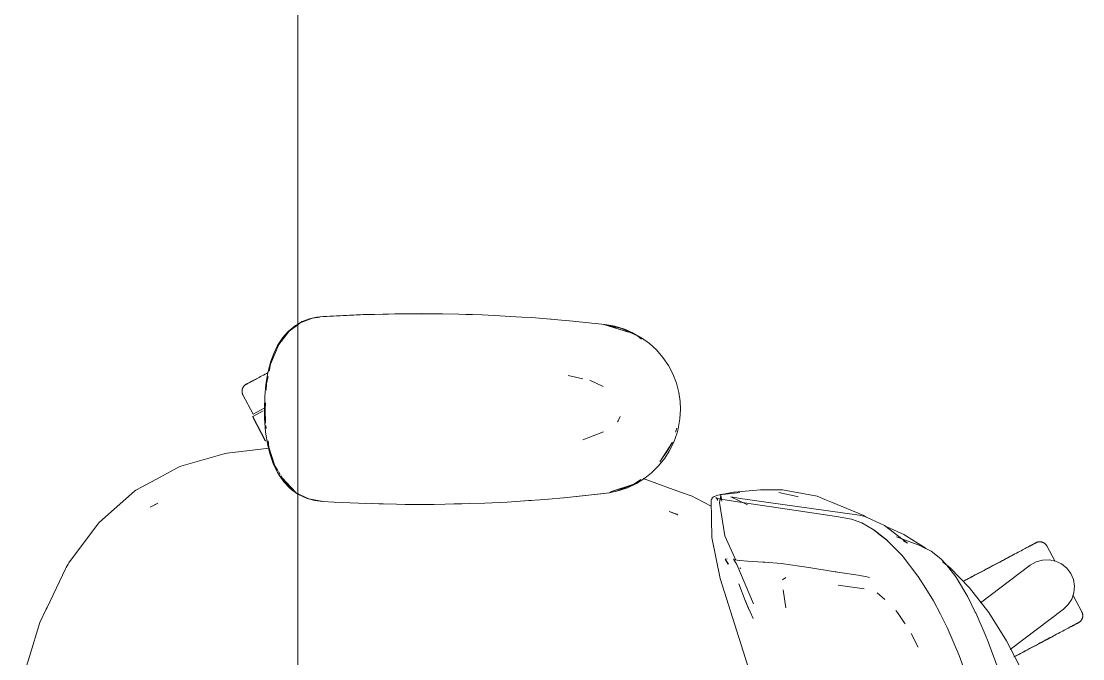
# Model space of a CAD drawing. Header units: millimetres. Extents: x 79795 to 317870, y -36033 to 97293.
# Drawn here: x 202135 to 202674, y 32284 to 32608 of the extents above; entities that cross this region are included whole.
import ezdxf

# ---------------------------------------------------------------- set-up
doc = ezdxf.new("R2010")
doc.units = ezdxf.units.MM
doc.header["$MEASUREMENT"] = 0
doc.layers.add('G-IMPT', color=8, linetype='CONTINUOUS', lineweight=9)
doc.layers.add('I-FURN', color=8, linetype='CONTINUOUS', lineweight=9)

msp = doc.modelspace()

# ---------------------------------------------------------------- linework, layer by layer
at = {"layer": 'G-IMPT'}
for p, q in [((202282.99, 32456.72), (202285.38, 32457.16)), ((202283.17, 32456.7), (202287.01, 32457.28)), ((202287.03, 32457.42), (202285.38, 32457.16)), ((202308.81, 32458.5), (202287.03, 32457.42)), ((202307.6, 32458.46), (202287.03, 32457.42)), ((202287.03, 32457.42), (202288.63, 32457.53)), ((202308.81, 32458.5), (202288.63, 32457.53)), ((202329, 32458.97), (202307.6, 32458.46)), ((202319.17, 32458.81), (202307.6, 32458.46)), ((202307.6, 32458.46), (202308.81, 32458.5)), ((202329, 32458.97), (202308.81, 32458.5)), ((202319.17, 32458.81), (202338.39, 32459.01)), ((202329, 32458.97), (202319.17, 32458.81)), ((202349.18, 32458.92), (202319.17, 32458.81)), ((202326.96, 32458.95), (202325.05, 32458.88)), ((202329, 32458.93), (202326.96, 32458.95)), ((202349.18, 32458.92), (202329, 32458.97)), ((202349.18, 32458.92), (202338.39, 32459.01)), ((202349.18, 32458.92), (202357.6, 32458.76)), ((202369.36, 32458.37), (202357.6, 32458.76)), ((202362.54, 32458.62), (202361.04, 32458.63)), ((202364.48, 32458.51), (202362.54, 32458.62)), ((202369.36, 32458.37), (202375.39, 32458.11)), ((202389.52, 32457.3), (202375.39, 32458.11)), ((202394.61, 32456.98), (202389.52, 32457.3)), ((202274.57, 32453), (202270.83, 32449.92)), ((202275.76, 32453.39), (202271.35, 32450.12)), ((202275.76, 32453.68), (202274.57, 32453)), ((202278, 32454.96), (202275.76, 32453.68)), ((202276.97, 32454.29), (202275.76, 32453.39)), ((202283.17, 32456.7), (202276.97, 32454.29)), ((202278, 32454.96), (202281.64, 32456.35)), ((202282.99, 32456.72), (202281.64, 32456.35)), ((202394.61, 32456.98), (202409.67, 32455.73)), ((202402.8, 32456.33), (202404.47, 32456.16)), ((202409.67, 32455.73), (202413.8, 32455.39)), ((202413.8, 32455.39), (202431.73, 32453.48)), ((202431.21, 32453.48), (202443.67, 32449.65)), ((202431.21, 32453.48), (202434.53, 32452.56)), ((202431.73, 32453.48), (202436.77, 32452.58)), ((202440.18, 32451.44), (202431.78, 32453.35)), ((202443.67, 32449.65), (202434.53, 32452.56)), ((202441.63, 32451.12), (202436.77, 32452.58)), ((202265.5, 32442.84), (202268.16, 32446.89)), ((202271.35, 32450.12), (202266.13, 32443.33)), ((202268.16, 32446.89), (202270.83, 32449.92)), ((202440.18, 32451.44), (202448.25, 32447.7)), ((202445.87, 32449.31), (202441.63, 32451.12)), ((202445.87, 32449.31), (202450.31, 32446.79)), ((202450.35, 32446.1), (202448.25, 32447.7)), ((202454.4, 32443.8), (202450.31, 32446.79)), ((202265.5, 32442.84), (202263.52, 32438.76)), ((202266.13, 32443.33), (202264.29, 32438.94)), ((202454.4, 32443.8), (202457.83, 32440.63)), ((202261.94, 32434.43), (202263.52, 32438.76)), ((202261.96, 32433.32), (202264.29, 32438.94)), ((202461.16, 32436.8), (202457.83, 32440.63)), ((202463.99, 32432.63), (202461.16, 32436.8)), ((202261.94, 32434.43), (202260.51, 32428.95)), ((202261.96, 32433.32), (202261.25, 32429.85)), ((202463.99, 32432.63), (202466.18, 32428.47)), ((202259.51, 32423.02), (202260.51, 32428.95)), ((202260.69, 32427.1), (202259.92, 32423.35)), ((202413.01, 32427.51), (202420.44, 32425.94)), ((202430.84, 32421.91), (202424.06, 32425.17)), ((202466.18, 32428.47), (202468.01, 32423.76)), ((202259.51, 32423.02), (202258.94, 32416.87)), ((202259.92, 32423.35), (202259.72, 32420.15)), ((202469.27, 32418.89), (202468.01, 32423.76)), ((202258.76, 32410.53), (202258.94, 32416.87)), ((202469.27, 32418.89), (202469.92, 32414.38)), ((202470.09, 32410.53), (202469.92, 32414.38)), ((202258.85, 32406.02), (202258.76, 32410.53)), ((202259.33, 32413.64), (202259.13, 32410.53)), ((202259.37, 32403.36), (202259.13, 32410.53)), ((202470.09, 32410.53), (202469.79, 32405.49)), ((202258.85, 32406.02), (202259.42, 32398.71)), ((202438.46, 32404.48), (202438.16, 32404.03)), ((202439.48, 32406.7), (202438.46, 32404.48)), ((202469.79, 32405.49), (202468.91, 32400.54)), ((202260.54, 32391.94), (202259.42, 32398.71)), ((202259.53, 32402.21), (202259.76, 32400.58)), ((202420.51, 32394.81), (202430.94, 32398.95)), ((202466.64, 32393.64), (202468.35, 32398.41)), ((202467.55, 32398.85), (202468.17, 32400.88)), ((202468.91, 32400.54), (202468.35, 32398.41)), ((202260.63, 32394.4), (202261.09, 32391.1)), ((202465.99, 32393.74), (202459.67, 32383.79)), ((202465.99, 32393.74), (202463.83, 32390.06)), ((202466.64, 32393.64), (202464.4, 32389.13)), ((202237.67, 32387.55), (202216.33, 32381.54)), ((202237.67, 32387.55), (202239.93, 32388.18)), ((202261.21, 32390.6), (202239.93, 32388.18)), ((202261.52, 32388.02), (202260.54, 32391.94)), ((202261.09, 32391.1), (202264.12, 32381.71)), ((202261.52, 32388.02), (202263.26, 32382.93)), ((202463.83, 32390.06), (202459.67, 32383.79)), ((202464.4, 32389.13), (202462.13, 32385.58)), ((202263.26, 32382.93), (202265.46, 32378.29)), ((202264.12, 32381.71), (202265.59, 32379.26)), ((202458.94, 32381.61), (202455.34, 32378.06)), ((202458.94, 32381.61), (202462.13, 32385.58)), ((202215.21, 32380.95), (202203.98, 32374.93)), ((202216.33, 32381.54), (202215.21, 32380.95)), ((202265.46, 32378.29), (202266.27, 32376.92)), ((202265.87, 32378.79), (202266.73, 32377.35)), ((202268.72, 32373.46), (202266.27, 32376.92)), ((202267.2, 32376.56), (202269.08, 32373.41)), ((202455.34, 32378.06), (202452.03, 32375.43)), ((202203.98, 32374.93), (202193.54, 32369.35)), ((202267.89, 32375.5), (202274.79, 32368.11)), ((202267.89, 32375.5), (202269.17, 32374.03)), ((202271.58, 32370.42), (202268.72, 32373.46)), ((202269.08, 32373.41), (202274.79, 32368.11)), ((202269.3, 32373.87), (202272.38, 32370.34)), ((202446.38, 32372.31), (202434.53, 32368.5)), ((202443.67, 32371.41), (202434.53, 32368.5)), ((202437.16, 32368.7), (202445.34, 32371.9)), ((202447.7, 32372.7), (202443.12, 32370.51)), ((202446.38, 32372.31), (202443.67, 32371.41)), ((202446.38, 32372.31), (202449.96, 32374.73)), ((202447.7, 32372.7), (202452.03, 32375.43)), ((202451.13, 32375.32), (202470.07, 32368.37)), ((202178.09, 32355.75), (202192.87, 32368.76)), ((202192.87, 32368.76), (202193.54, 32369.35)), ((202271.58, 32370.42), (202272.9, 32369.28)), ((202274.79, 32368.11), (202272.38, 32370.34)), ((202275.76, 32367.33), (202272.9, 32369.28)), ((202277.03, 32367), (202275.76, 32367.63)), ((202276.12, 32367.08), (202280.45, 32365.1)), ((202277.03, 32367), (202281.29, 32364.9)), ((202412.59, 32365.56), (202401.2, 32364.57)), ((202434.03, 32367.91), (202411.08, 32365.46)), ((202411.08, 32365.46), (202431.21, 32367.58)), ((202434.03, 32367.91), (202412.59, 32365.56)), ((202434.03, 32367.91), (202431.21, 32367.58)), ((202434.03, 32367.91), (202438.99, 32369.07)), ((202434.11, 32368.13), (202437.16, 32368.7)), ((202443.12, 32370.51), (202438.99, 32369.07)), ((202470.07, 32368.37), (202476.05, 32366.18)), ((202477.81, 32365.26), (202476.05, 32366.18)), ((202486.62, 32365.83), (202486.25, 32365.34)), ((202487.16, 32366.16), (202486.62, 32365.83)), ((202487.16, 32366.16), (202489.02, 32366.71)), ((202488.51, 32365.11), (202488.01, 32365.51)), ((202489.11, 32364.95), (202488.01, 32365.51)), ((202492.3, 32367.24), (202489.02, 32366.71)), ((202490.63, 32366.65), (202489.94, 32363.06)), ((202492.72, 32367.5), (202490.39, 32367.06)), ((202491.12, 32363.78), (202490.39, 32367.06)), ((202491.12, 32363.78), (202490.63, 32366.65)), ((202492.3, 32367.24), (202492.92, 32367.32)), ((202496.97, 32368.31), (202492.72, 32367.5)), ((202492.92, 32367.32), (202497.6, 32367.83)), ((202495.73, 32365.92), (202504.13, 32361.93)), ((202495.73, 32365.92), (202496.59, 32365.77)), ((202501.61, 32364.94), (202496.59, 32365.77)), ((202497.44, 32368.35), (202496.97, 32368.31)), ((202497.44, 32368.35), (202506.76, 32369.16)), ((202497.6, 32367.83), (202500.19, 32368.05)), ((202506.76, 32369.16), (202510.72, 32369.5)), ((202514.89, 32369.5), (202510.72, 32369.5)), ((202521.85, 32369.47), (202514.89, 32369.5)), ((202519.99, 32368.06), (202529.3, 32366.02)), ((202521.85, 32369.47), (202539.55, 32366.23)), ((202529.3, 32366.02), (202529.87, 32365.86)), ((202539.55, 32366.23), (202543.41, 32364.64)), ((202200.84, 32360.74), (202204.73, 32362.7)), ((202200.84, 32360.74), (202203.14, 32361.92)), ((202203.14, 32361.92), (202204.73, 32362.7)), ((202284.4, 32364.03), (202280.45, 32365.1)), ((202281.29, 32364.9), (202288.63, 32363.53)), ((202288.41, 32363.53), (202284.4, 32364.03)), ((202294.07, 32363.25), (202288.41, 32363.53)), ((202294.07, 32363.25), (202306.63, 32362.63)), ((202310.18, 32362.51), (202306.63, 32362.63)), ((202325.85, 32362.13), (202310.18, 32362.51)), ((202313.58, 32362.45), (202316.91, 32362.3)), ((202319.12, 32362.3), (202316.91, 32362.3)), ((202325.85, 32362.13), (202330.36, 32362.08)), ((202330.36, 32362.08), (202345.07, 32362.08)), ((202350.55, 32362.16), (202345.07, 32362.08)), ((202350.55, 32362.16), (202362.85, 32362.45)), ((202357.32, 32362.29), (202355.24, 32362.29)), ((202358.98, 32362.37), (202357.32, 32362.29)), ((202370.73, 32362.74), (202362.85, 32362.45)), ((202370.73, 32362.74), (202382.04, 32363.28)), ((202390.91, 32363.84), (202382.04, 32363.28)), ((202390.91, 32363.84), (202401.2, 32364.57)), ((202392.95, 32363.98), (202391.05, 32363.89)), ((202392.95, 32363.98), (202394.37, 32364.11)), ((202485.71, 32361.11), (202477.81, 32365.26)), ((202485.64, 32364.3), (202486.25, 32365.34)), ((202486.03, 32345.32), (202485.64, 32364.3)), ((202486.12, 32364.72), (202486.25, 32365.34)), ((202486.12, 32364.72), (202486.23, 32365.26)), ((202486.25, 32365.34), (202486.23, 32365.26)), ((202489.11, 32364.95), (202488.49, 32365.12)), ((202488.49, 32365.12), (202494.76, 32364.01)), ((202488.51, 32365.11), (202488.84, 32364.57)), ((202488.91, 32364.07), (202488.84, 32364.57)), ((202492.66, 32346.02), (202489.94, 32363.06)), ((202494.76, 32364.01), (202502.61, 32362.9)), ((202501.61, 32364.94), (202502.91, 32364.73)), ((202502.61, 32362.9), (202533.48, 32358.34)), ((202513.57, 32363.29), (202502.91, 32364.73)), ((202513.57, 32363.29), (202560.79, 32356.61)), ((202546.77, 32363.25), (202543.41, 32364.64)), ((202563.22, 32356.45), (202546.77, 32363.25)), ((202178.09, 32355.75), (202174.83, 32352.88)), ((202468.77, 32356.78), (202464.31, 32358.41)), ((202464.31, 32358.41), (202468.19, 32357.03)), ((202468.77, 32356.78), (202468.19, 32357.03)), ((202533.48, 32358.34), (202549.25, 32355.95)), ((202556.92, 32354.65), (202549.25, 32355.95)), ((202556.92, 32354.65), (202561.71, 32352.9)), ((202560.79, 32356.61), (202563.78, 32355.97)), ((202564.39, 32355.68), (202563.22, 32356.45)), ((202567.15, 32354.4), (202563.78, 32355.97)), ((202159.54, 32332.41), (202174.11, 32351.91)), ((202174.11, 32351.91), (202174.83, 32352.88)), ((202562.13, 32352.68), (202561.71, 32352.9)), ((202567.97, 32349.39), (202562.13, 32352.68)), ((202567.15, 32354.4), (202573.67, 32351.36)), ((202567.97, 32349.39), (202574.94, 32343.98)), ((202585.37, 32342.42), (202573.67, 32351.36)), ((202574.86, 32350.69), (202583.48, 32346.71)), ((202486.03, 32345.32), (202490.22, 32324.36)), ((202492.66, 32346.02), (202498.27, 32333.67)), ((202575.14, 32343.67), (202568.2, 32349.07)), ((202568.2, 32349.07), (202571.57, 32346.48)), ((202575.14, 32343.67), (202571.57, 32346.48)), ((202582.67, 32336.07), (202574.94, 32343.98)), ((202579.72, 32345.65), (202591.62, 32341.14)), ((202583.48, 32346.71), (202594.93, 32339.59)), ((202585.37, 32342.42), (202583.34, 32343.58)), ((202593.85, 32340.07), (202591.62, 32341.14)), ((202596.29, 32338.89), (202593.85, 32340.07)), ((202597.43, 32338.28), (202596.29, 32338.89)), ((202492.8, 32334.19), (202492.86, 32334.21)), ((202492.8, 32334.19), (202494.39, 32331.73)), ((202493.73, 32334.49), (202492.86, 32334.21)), ((202494.39, 32331.73), (202492.86, 32334.21)), ((202492.86, 32334.21), (202494.35, 32331.74)), ((202497.72, 32333.9), (202497, 32334.19)), ((202497, 32334.19), (202498.76, 32331.52)), ((202497.72, 32333.9), (202497.74, 32333.89)), ((202500.12, 32333.6), (202497.74, 32333.89)), ((202500.12, 32333.6), (202500.2, 32333.59)), ((202504.07, 32333.3), (202500.2, 32333.59)), ((202511.93, 32332.74), (202504.07, 32333.3)), ((202582.67, 32336.07), (202590.69, 32325.64)), ((202597.43, 32338.28), (202602.29, 32334.42)), ((202602.29, 32334.42), (202605.18, 32331.39)), ((202157.71, 32329.35), (202148.45, 32309.71)), ((202157.71, 32329.35), (202158.13, 32330.06)), ((202159.08, 32331.64), (202158.13, 32330.06)), ((202159.54, 32332.41), (202159.08, 32331.64)), ((202498.76, 32331.52), (202507.2, 32311.54)), ((202500.22, 32329.8), (202500.65, 32329.53)), ((202512.92, 32332.66), (202511.93, 32332.74)), ((202521.16, 32332.05), (202512.92, 32332.66)), ((202521.16, 32332.05), (202521.24, 32332.03)), ((202535.31, 32330), (202521.24, 32332.03)), ((202535.31, 32330), (202548.67, 32327.89)), ((202548.67, 32327.89), (202549.18, 32327.81)), ((202549.79, 32327.71), (202549.18, 32327.81)), ((202549.79, 32327.71), (202561.51, 32325.91)), ((202606.85, 32329.97), (202603.18, 32332.97)), ((202605.18, 32331.39), (202609.9, 32325.26)), ((202606.85, 32329.97), (202616.81, 32319.68)), ((202506.21, 32274.12), (202490.22, 32324.36)), ((202521.9, 32323.66), (202523.54, 32324.93)), ((202561.51, 32325.91), (202561.98, 32325.84)), ((202563.96, 32325.42), (202561.98, 32325.84)), ((202566.13, 32324.96), (202563.96, 32325.42)), ((202590.86, 32325.38), (202590.69, 32325.64)), ((202594.74, 32319.28), (202590.86, 32325.38)), ((202609.9, 32325.26), (202610.76, 32323.97)), ((202615.5, 32315.97), (202610.76, 32323.97)), ((202502.9, 32313.18), (202499.65, 32321.65)), ((202522.25, 32318.71), (202523.65, 32309.54)), ((202522.25, 32318.71), (202522.3, 32318.36)), ((202550.09, 32321.03), (202563.44, 32319.25)), ((202563.44, 32319.25), (202562.97, 32319.4)), ((202573.94, 32313.75), (202570.04, 32317.09)), ((202594.74, 32319.28), (202598.51, 32313.06)), ((202626.62, 32307.08), (202616.81, 32319.68)), ((202504.92, 32308.28), (202502.9, 32313.38)), ((202502.9, 32313.38), (202504.92, 32308.26)), ((202502.9, 32313.18), (202504.92, 32308.28)), ((202602.08, 32306.27), (202598.51, 32313.06)), ((202615.8, 32315.38), (202615.5, 32315.97)), ((202615.8, 32315.38), (202619.8, 32307.37)), ((202144.82, 32302.03), (202148.01, 32308.79)), ((202148.45, 32309.71), (202148.01, 32308.79)), ((202503.93, 32310.8), (202506.97, 32304.08)), ((202580.22, 32307.12), (202579.47, 32308.22)), ((202580.22, 32307.12), (202583.71, 32301.99)), ((202602.08, 32306.27), (202605.47, 32299.54)), ((202620.02, 32306.92), (202619.8, 32307.37)), ((202620.02, 32306.92), (202624.79, 32295.96)), ((202635.59, 32292.78), (202626.62, 32307.08)), ((202144.82, 32302.03), (202139.5, 32284.76)), ((202583.71, 32301.99), (202584.1, 32301.41)), ((202587.24, 32296.51), (202590.78, 32289.54)), ((202611.65, 32285.31), (202605.47, 32299.54)), ((202624.79, 32295.96), (202626.27, 32292.28)), ((202631.87, 32277.21), (202626.27, 32292.28)), ((202642.68, 32279.01), (202635.59, 32292.78)), ((202139.5, 32284.76), (202135.31, 32271.15)), ((202617.1, 32270.43), (202611.65, 32285.31))]:
    msp.add_line(p, q, dxfattribs=at)
at = {"layer": 'I-FURN'}
for p, q in [((202275.76, 31408.33), (202275.76, 32808.33)), ((202275.76, 32808.33), (202275.76, 31408.33)), ((202252.65, 32424.77), (202252.19, 32424.53)), ((202252.4, 32424.64), (202252.88, 32424.89)), ((202253.15, 32425.04), (202252.65, 32424.77)), ((202252.88, 32424.89), (202253.4, 32425.17)), ((202253.69, 32425.32), (202253.15, 32425.04)), ((202253.4, 32425.17), (202253.95, 32425.46)), ((202254.26, 32425.63), (202253.69, 32425.32)), ((202253.95, 32425.46), (202254.53, 32425.77)), ((202254.86, 32425.95), (202254.26, 32425.63)), ((202255.49, 32426.28), (202254.86, 32425.95)), ((202256.16, 32426.64), (202255.49, 32426.28)), ((202256.85, 32427.01), (202256.16, 32426.64)), ((202257.57, 32427.39), (202256.85, 32427.01)), ((202258.32, 32427.79), (202257.57, 32427.39)), ((202259.1, 32428.2), (202258.32, 32427.79)), ((202259.9, 32428.63), (202259.1, 32428.2)), ((202260.73, 32429.07), (202259.9, 32428.63)), ((202247.42, 32419.69), (202247.43, 32419.86)), ((202247.42, 32419.53), (202247.42, 32419.69)), ((202247.42, 32419.37), (202247.42, 32419.53)), ((202247.43, 32419.21), (202247.42, 32419.37)), ((202247.43, 32419.86), (202247.44, 32420.02)), ((202247.44, 32420.02), (202247.47, 32420.18)), ((202247.47, 32420.18), (202247.49, 32420.34)), ((202247.49, 32420.34), (202247.53, 32420.49)), ((202247.53, 32420.49), (202247.57, 32420.65)), ((202247.57, 32420.65), (202247.61, 32420.8)), ((202247.61, 32420.8), (202247.67, 32420.96)), ((202247.67, 32420.96), (202247.72, 32421.11)), ((202247.72, 32421.11), (202247.79, 32421.25)), ((202247.79, 32421.25), (202247.86, 32421.4)), ((202247.86, 32421.4), (202247.93, 32421.54)), ((202247.93, 32421.54), (202248.02, 32421.68)), ((202248.02, 32421.68), (202248.1, 32421.82)), ((202248.1, 32421.82), (202248.2, 32421.95)), ((202248.2, 32421.95), (202248.29, 32422.08)), ((202248.29, 32422.08), (202248.4, 32422.2)), ((202248.4, 32422.2), (202248.5, 32422.32)), ((202248.5, 32422.32), (202248.62, 32422.44)), ((202248.62, 32422.44), (202248.73, 32422.55)), ((202248.73, 32422.55), (202248.85, 32422.65)), ((202248.85, 32422.65), (202248.98, 32422.75)), ((202248.98, 32422.75), (202249.11, 32422.85)), ((202249.11, 32422.85), (202249.24, 32422.94)), ((202249.24, 32422.94), (202249.38, 32423.03)), ((202249.38, 32423.03), (202249.52, 32423.11)), ((202249.52, 32423.11), (202249.56, 32423.13)), ((202249.6, 32423.15), (202249.56, 32423.13)), ((202249.56, 32423.13), (202249.58, 32423.14)), ((202249.56, 32423.13), (202249.56, 32423.13)), ((202249.58, 32423.14), (202249.64, 32423.17)), ((202249.69, 32423.2), (202249.6, 32423.15)), ((202249.64, 32423.17), (202249.74, 32423.22)), ((202249.81, 32423.26), (202249.69, 32423.2)), ((202249.74, 32423.22), (202249.88, 32423.3)), ((202249.97, 32423.35), (202249.81, 32423.26)), ((202249.88, 32423.3), (202250.06, 32423.39)), ((202250.17, 32423.45), (202249.97, 32423.35)), ((202250.06, 32423.39), (202250.28, 32423.51)), ((202250.41, 32423.58), (202250.17, 32423.45)), ((202250.28, 32423.51), (202250.54, 32423.65)), ((202250.69, 32423.73), (202250.41, 32423.58)), ((202250.54, 32423.65), (202250.83, 32423.81)), ((202251.01, 32423.9), (202250.69, 32423.73)), ((202250.83, 32423.81), (202251.17, 32423.98)), ((202251.37, 32424.09), (202251.01, 32423.9)), ((202251.17, 32423.98), (202251.54, 32424.18)), ((202251.76, 32424.3), (202251.37, 32424.09)), ((202251.54, 32424.18), (202251.95, 32424.4)), ((202252.19, 32424.53), (202251.76, 32424.3)), ((202251.95, 32424.4), (202252.4, 32424.64)), ((202247.45, 32419.05), (202247.43, 32419.21)), ((202247.48, 32418.89), (202247.45, 32419.05)), ((202247.51, 32418.73), (202247.48, 32418.89)), ((202247.54, 32418.58), (202247.51, 32418.73)), ((202247.59, 32418.42), (202247.54, 32418.58)), ((202247.63, 32418.27), (202247.59, 32418.42)), ((202247.69, 32418.12), (202247.63, 32418.27)), ((202247.75, 32417.97), (202247.69, 32418.12)), ((202247.82, 32417.82), (202247.75, 32417.97)), ((202247.89, 32417.68), (202247.82, 32417.82)), ((202247.89, 32417.68), (202253.04, 32407.99)), ((202252.86, 32406.76), (202258.15, 32409.57)), ((202253.04, 32407.99), (202258.67, 32410.98)), ((202252.69, 32406.67), (202259.26, 32394.31)), ((202259.43, 32394.4), (202252.86, 32406.76)), ((202259.52, 32394.45), (202259.43, 32394.4)), ((202643.01, 32338.55), (202642.28, 32338.16)), ((202643.72, 32338.93), (202643.01, 32338.55)), ((202644.4, 32339.29), (202643.72, 32338.93)), ((202645.05, 32339.63), (202644.4, 32339.29)), ((202645.66, 32339.96), (202645.05, 32339.63)), ((202646.25, 32340.27), (202645.66, 32339.96)), ((202645.94, 32340.11), (202646.51, 32340.41)), ((202646.8, 32340.56), (202646.25, 32340.27)), ((202646.51, 32340.41), (202647.04, 32340.69)), ((202647.32, 32340.84), (202646.8, 32340.56)), ((202647.04, 32340.69), (202647.54, 32340.96)), ((202647.8, 32341.1), (202647.32, 32340.84)), ((202647.54, 32340.96), (202648.01, 32341.21)), ((202648.24, 32341.33), (202647.8, 32341.1)), ((202648.01, 32341.21), (202648.44, 32341.44)), ((202648.65, 32341.55), (202648.24, 32341.33)), ((202648.44, 32341.44), (202648.83, 32341.65)), ((202649.03, 32341.75), (202648.65, 32341.55)), ((202648.83, 32341.65), (202649.19, 32341.83)), ((202649.36, 32341.93), (202649.03, 32341.75)), ((202649.19, 32341.83), (202649.5, 32342)), ((202649.66, 32342.09), (202649.36, 32341.93)), ((202649.5, 32342), (202649.78, 32342.15)), ((202649.92, 32342.22), (202649.66, 32342.09)), ((202649.78, 32342.15), (202650.02, 32342.28)), ((202650.14, 32342.34), (202649.92, 32342.22)), ((202650.02, 32342.28), (202650.22, 32342.39)), ((202650.32, 32342.44), (202650.14, 32342.34)), ((202650.22, 32342.39), (202650.39, 32342.47)), ((202650.46, 32342.51), (202650.32, 32342.44)), ((202650.39, 32342.47), (202650.51, 32342.54)), ((202650.56, 32342.56), (202650.46, 32342.51)), ((202650.51, 32342.54), (202650.59, 32342.58)), ((202650.62, 32342.6), (202650.56, 32342.56)), ((202650.59, 32342.58), (202650.63, 32342.6)), ((202650.64, 32342.61), (202650.62, 32342.6)), ((202650.63, 32342.6), (202650.64, 32342.61)), ((202650.64, 32342.61), (202650.78, 32342.68)), ((202650.78, 32342.68), (202650.93, 32342.75)), ((202650.93, 32342.75), (202651.08, 32342.81)), ((202651.08, 32342.81), (202651.23, 32342.86)), ((202651.23, 32342.86), (202651.38, 32342.91)), ((202651.38, 32342.91), (202651.54, 32342.95)), ((202651.54, 32342.95), (202651.7, 32342.99)), ((202651.7, 32342.99), (202651.85, 32343.02)), ((202651.85, 32343.02), (202652.01, 32343.04)), ((202652.01, 32343.04), (202652.17, 32343.06)), ((202652.17, 32343.06), (202652.33, 32343.07)), ((202652.33, 32343.07), (202652.5, 32343.08)), ((202652.5, 32343.08), (202652.66, 32343.08)), ((202652.66, 32343.08), (202652.82, 32343.07)), ((202652.82, 32343.07), (202652.98, 32343.05)), ((202652.98, 32343.05), (202653.14, 32343.03)), ((202653.14, 32343.03), (202653.3, 32343)), ((202653.3, 32343), (202653.45, 32342.97)), ((202653.45, 32342.97), (202653.61, 32342.93)), ((202653.61, 32342.93), (202653.76, 32342.88)), ((202653.76, 32342.88), (202653.92, 32342.83)), ((202653.92, 32342.83), (202654.07, 32342.77)), ((202654.07, 32342.77), (202654.22, 32342.71)), ((202654.22, 32342.71), (202654.36, 32342.64)), ((202654.36, 32342.64), (202654.5, 32342.56)), ((202654.5, 32342.56), (202654.64, 32342.48)), ((202654.64, 32342.48), (202654.78, 32342.39)), ((202654.78, 32342.39), (202654.91, 32342.3)), ((202654.91, 32342.3), (202655.04, 32342.2)), ((202655.04, 32342.2), (202655.16, 32342.1)), ((202655.16, 32342.1), (202655.28, 32341.99)), ((202655.28, 32341.99), (202655.4, 32341.88)), ((202655.4, 32341.88), (202655.51, 32341.76)), ((202655.51, 32341.76), (202655.61, 32341.64)), ((202655.61, 32341.64), (202655.72, 32341.52)), ((202655.72, 32341.52), (202655.81, 32341.39)), ((202655.81, 32341.39), (202655.9, 32341.25)), ((202655.9, 32341.25), (202655.99, 32341.12)), ((202655.99, 32341.12), (202656.07, 32340.98)), ((202656.07, 32340.98), (202656.09, 32340.94)), ((202660.12, 32333.36), (202656.09, 32340.94)), ((202632.71, 32333.07), (202631.74, 32332.56)), ((202632.19, 32332.8), (202633.15, 32333.31)), ((202633.67, 32333.58), (202632.71, 32333.07)), ((202633.15, 32333.31), (202634.1, 32333.81)), ((202634.61, 32334.08), (202633.67, 32333.58)), ((202634.1, 32333.81), (202635.04, 32334.31)), ((202635.54, 32334.58), (202634.61, 32334.08)), ((202635.04, 32334.31), (202635.96, 32334.8)), ((202636.45, 32335.06), (202635.54, 32334.58)), ((202635.96, 32334.8), (202636.87, 32335.28)), ((202637.35, 32335.54), (202636.45, 32335.06)), ((202636.87, 32335.28), (202637.75, 32335.76)), ((202638.23, 32336.01), (202637.35, 32335.54)), ((202637.75, 32335.76), (202638.62, 32336.22)), ((202639.08, 32336.46), (202638.23, 32336.01)), ((202638.62, 32336.22), (202639.47, 32336.67)), ((202639.92, 32336.91), (202639.08, 32336.46)), ((202640.73, 32337.34), (202639.92, 32336.91)), ((202641.52, 32337.76), (202640.73, 32337.34)), ((202642.28, 32338.16), (202641.52, 32337.76)), ((202650.66, 32332.85), (202653.9, 32333.79)), ((202653.9, 32333.79), (202657.27, 32333.93)), ((202657.27, 32333.93), (202660.58, 32333.26)), ((202660.58, 32333.26), (202663.63, 32331.82)), ((202622.76, 32327.78), (202621.76, 32327.25)), ((202622.22, 32327.5), (202623.22, 32328.03)), ((202622.43, 32312.08), (202647.74, 32331.16)), ((202623.76, 32328.32), (202622.76, 32327.78)), ((202623.22, 32328.03), (202624.22, 32328.56)), ((202624.77, 32328.85), (202623.76, 32328.32)), ((202624.22, 32328.56), (202625.23, 32329.1)), ((202625.77, 32329.39), (202624.77, 32328.85)), ((202625.23, 32329.1), (202626.24, 32329.63)), ((202626.78, 32329.92), (202625.77, 32329.39)), ((202626.24, 32329.63), (202627.24, 32330.16)), ((202627.78, 32330.45), (202626.78, 32329.92)), ((202627.24, 32330.16), (202628.24, 32330.7)), ((202628.78, 32330.98), (202627.78, 32330.45)), ((202628.24, 32330.7), (202629.24, 32331.23)), ((202629.77, 32331.51), (202628.78, 32330.98)), ((202629.24, 32331.23), (202630.23, 32331.75)), ((202630.76, 32332.04), (202629.77, 32331.51)), ((202630.23, 32331.75), (202631.21, 32332.28)), ((202631.74, 32332.56), (202630.76, 32332.04)), ((202631.21, 32332.28), (202632.19, 32332.8)), ((202647.74, 32331.16), (202650.66, 32332.85)), ((202663.63, 32331.82), (202666.24, 32329.69)), ((202666.24, 32329.69), (202668.27, 32327)), ((202615.04, 32323.68), (202614.13, 32323.2)), ((202614.55, 32323.42), (202615.46, 32323.9)), ((202615.96, 32324.17), (202615.04, 32323.68)), ((202615.46, 32323.9), (202616.39, 32324.4)), ((202616.9, 32324.67), (202615.96, 32324.17)), ((202616.39, 32324.4), (202617.34, 32324.9)), ((202617.85, 32325.17), (202616.9, 32324.67)), ((202617.34, 32324.9), (202618.29, 32325.41)), ((202618.82, 32325.69), (202617.85, 32325.17)), ((202618.29, 32325.41), (202619.26, 32325.92)), ((202619.79, 32326.2), (202618.82, 32325.69)), ((202619.26, 32325.92), (202620.24, 32326.44)), ((202620.77, 32326.73), (202619.79, 32326.2)), ((202620.24, 32326.44), (202621.23, 32326.97)), ((202621.76, 32327.25), (202620.77, 32326.73)), ((202621.23, 32326.97), (202622.22, 32327.5)), ((202668.27, 32327), (202669.6, 32323.9)), ((202669.6, 32323.9), (202670.15, 32320.57)), ((202669.88, 32317.21), (202668.82, 32314)), ((202670.15, 32320.57), (202669.88, 32317.21)), ((202668.82, 32314), (202667.02, 32311.15)), ((202673.9, 32307.44), (202669.43, 32315.85)), ((202664.59, 32308.81), (202637.52, 32288.42)), ((202667.02, 32311.15), (202664.59, 32308.81)), ((202673.9, 32307.44), (202673.97, 32307.3)), ((202673.97, 32307.3), (202674.04, 32307.15)), ((202674.04, 32307.15), (202674.1, 32307)), ((202674.1, 32307), (202674.16, 32306.85)), ((202674.16, 32306.85), (202674.21, 32306.7)), ((202674.21, 32306.7), (202674.25, 32306.54)), ((202674.25, 32306.54), (202674.28, 32306.38)), ((202674.28, 32306.38), (202674.31, 32306.23)), ((202674.31, 32306.23), (202674.34, 32306.07)), ((202669.84, 32300.72), (202669.39, 32300.48)), ((202669.6, 32300.59), (202670.03, 32300.82)), ((202670.25, 32300.94), (202669.84, 32300.72)), ((202670.03, 32300.82), (202670.43, 32301.03)), ((202670.62, 32301.13), (202670.25, 32300.94)), ((202670.43, 32301.03), (202670.78, 32301.22)), ((202670.96, 32301.31), (202670.62, 32301.13)), ((202670.78, 32301.22), (202671.1, 32301.39)), ((202671.26, 32301.47), (202670.96, 32301.31)), ((202671.1, 32301.39), (202671.38, 32301.54)), ((202671.51, 32301.61), (202671.26, 32301.47)), ((202671.38, 32301.54), (202671.62, 32301.66)), ((202671.73, 32301.72), (202671.51, 32301.61)), ((202671.62, 32301.66), (202671.82, 32301.77)), ((202671.91, 32301.82), (202671.73, 32301.72)), ((202671.82, 32301.77), (202671.98, 32301.86)), ((202672.05, 32301.89), (202671.91, 32301.82)), ((202671.98, 32301.86), (202672.1, 32301.92)), ((202672.15, 32301.95), (202672.05, 32301.89)), ((202672.1, 32301.92), (202672.19, 32301.97)), ((202672.21, 32301.98), (202672.15, 32301.95)), ((202672.19, 32301.97), (202672.23, 32301.99)), ((202672.23, 32301.99), (202672.21, 32301.98)), ((202672.27, 32302.01), (202672.23, 32301.99)), ((202672.23, 32301.99), (202672.23, 32301.99)), ((202672.41, 32302.09), (202672.27, 32302.01)), ((202672.55, 32302.18), (202672.41, 32302.09)), ((202672.68, 32302.27), (202672.55, 32302.18)), ((202672.81, 32302.36), (202672.68, 32302.27)), ((202672.94, 32302.47), (202672.81, 32302.36)), ((202673.06, 32302.57), (202672.94, 32302.47)), ((202673.17, 32302.68), (202673.06, 32302.57)), ((202673.29, 32302.8), (202673.17, 32302.68)), ((202673.39, 32302.92), (202673.29, 32302.8)), ((202673.5, 32303.04), (202673.39, 32302.92)), ((202673.6, 32303.17), (202673.5, 32303.04)), ((202673.69, 32303.3), (202673.6, 32303.17)), ((202673.78, 32303.44), (202673.69, 32303.3)), ((202673.86, 32303.58), (202673.78, 32303.44)), ((202673.93, 32303.72), (202673.86, 32303.58)), ((202674, 32303.86), (202673.93, 32303.72)), ((202674.07, 32304.01), (202674, 32303.86)), ((202674.13, 32304.16), (202674.07, 32304.01)), ((202674.18, 32304.31), (202674.13, 32304.16)), ((202674.22, 32304.47), (202674.18, 32304.31)), ((202674.26, 32304.63), (202674.22, 32304.47)), ((202674.3, 32304.78), (202674.26, 32304.63)), ((202674.33, 32304.94), (202674.3, 32304.78)), ((202674.35, 32305.1), (202674.33, 32304.94)), ((202674.34, 32306.07), (202674.36, 32305.91)), ((202674.36, 32305.26), (202674.35, 32305.1)), ((202674.36, 32305.91), (202674.37, 32305.75)), ((202674.37, 32305.42), (202674.36, 32305.26)), ((202674.37, 32305.75), (202674.37, 32305.58)), ((202674.37, 32305.58), (202674.37, 32305.42)), ((202659.35, 32295.14), (202660.22, 32295.6)), ((202660.22, 32295.6), (202661.07, 32296.05)), ((202661.07, 32296.05), (202661.89, 32296.49)), ((202661.89, 32296.49), (202662.69, 32296.92)), ((202662.69, 32296.92), (202663.47, 32297.33)), ((202663.47, 32297.33), (202664.22, 32297.73)), ((202664.22, 32297.73), (202664.94, 32298.11)), ((202664.94, 32298.11), (202665.63, 32298.48)), ((202665.63, 32298.48), (202666.3, 32298.83)), ((202666.3, 32298.83), (202666.93, 32299.17)), ((202666.93, 32299.17), (202667.53, 32299.49)), ((202667.84, 32299.66), (202667.26, 32299.35)), ((202667.53, 32299.49), (202668.1, 32299.79)), ((202668.39, 32299.95), (202667.84, 32299.66)), ((202668.1, 32299.79), (202668.64, 32300.08)), ((202668.91, 32300.22), (202668.39, 32299.95)), ((202668.64, 32300.08), (202669.14, 32300.34)), ((202669.39, 32300.48), (202668.91, 32300.22)), ((202669.14, 32300.34), (202669.6, 32300.59)), ((202648.83, 32289.55), (202649.84, 32290.08)), ((202650.38, 32290.37), (202649.38, 32289.84)), ((202649.84, 32290.08), (202650.83, 32290.61)), ((202651.37, 32290.9), (202650.38, 32290.37)), ((202650.83, 32290.61), (202651.82, 32291.14)), ((202652.36, 32291.42), (202651.37, 32290.9)), ((202651.82, 32291.14), (202652.81, 32291.66)), ((202653.34, 32291.94), (202652.36, 32291.42)), ((202652.81, 32291.66), (202653.78, 32292.18)), ((202654.3, 32292.46), (202653.34, 32291.94)), ((202653.78, 32292.18), (202654.75, 32292.69)), ((202655.26, 32292.97), (202654.3, 32292.46)), ((202654.75, 32292.69), (202655.7, 32293.2)), ((202656.21, 32293.47), (202655.26, 32292.97)), ((202655.7, 32293.2), (202656.64, 32293.7)), ((202657.14, 32293.96), (202656.21, 32293.47)), ((202656.64, 32293.7), (202657.56, 32294.19)), ((202658.05, 32294.45), (202657.14, 32293.96)), ((202657.56, 32294.19), (202658.46, 32294.67)), ((202658.46, 32294.67), (202659.35, 32295.14)), ((202640.41, 32285.07), (202639.45, 32284.56)), ((202639.89, 32284.79), (202640.86, 32285.31)), ((202641.39, 32285.59), (202640.41, 32285.07)), ((202640.86, 32285.31), (202641.84, 32285.83)), ((202642.37, 32286.11), (202641.39, 32285.59)), ((202641.84, 32285.83), (202642.82, 32286.35)), ((202643.36, 32286.64), (202642.37, 32286.11)), ((202642.82, 32286.35), (202643.82, 32286.88)), ((202644.36, 32287.17), (202643.36, 32286.64)), ((202643.82, 32286.88), (202644.82, 32287.41)), ((202645.36, 32287.7), (202644.36, 32287.17)), ((202644.82, 32287.41), (202645.82, 32287.95)), ((202646.36, 32288.23), (202645.36, 32287.7)), ((202645.82, 32287.95), (202646.83, 32288.48)), ((202647.37, 32288.77), (202646.36, 32288.23)), ((202646.83, 32288.48), (202647.83, 32289.02)), ((202648.37, 32289.3), (202647.37, 32288.77)), ((202647.83, 32289.02), (202648.83, 32289.55)), ((202649.38, 32289.84), (202648.37, 32289.3))]:
    msp.add_line(p, q, dxfattribs=at)

doc.saveas('drawing.dxf')
